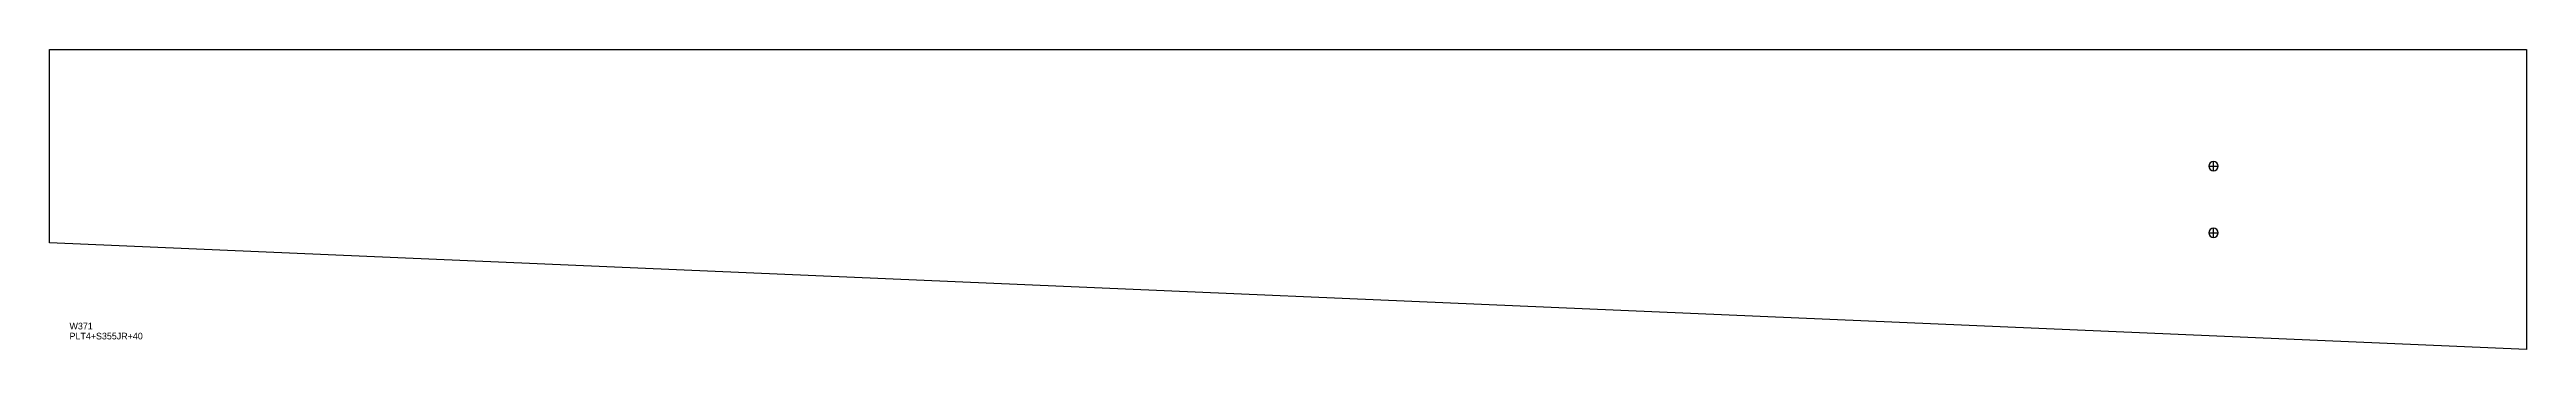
# Model space of a CAD drawing. Extents: x 0 to 3720, y 0 to 450.
import ezdxf

# ---------------------------------------------------------------- set-up
doc = ezdxf.new("R2010")
doc.units = 0
for name, color, linetype in [('14', 7, 'CONTINUOUS'), ('CUT', 7, 'CONTINUOUS'), ('SCRIBE', 3, 'CONTINUOUS'), ('TEXT', 7, 'CONTINUOUS')]:
    doc.layers.add(name, color=color, linetype=linetype)

msp = doc.modelspace()

# ---------------------------------------------------------------- linework, layer by layer
at = {"layer": '14', "color": 7, "linetype": 'CONTINUOUS'}
for p, q in [((3243, 275), (3257, 275)), ((3250, 268), (3250, 282)), ((3243, 175), (3257, 175)), ((3250, 168), (3250, 182))]:
    msp.add_line(p, q, dxfattribs=at)
for points in [[(3250, 282, 1), (3250, 268, 1)], [(3250, 182, 1), (3250, 168, 1)]]:
    msp.add_lwpolyline(points, format="xyb", close=True, dxfattribs=at)
at = {"layer": 'CUT', "color": 7, "linetype": 'CONTINUOUS'}
msp.add_lwpolyline([(0, 160), (0, 450), (3720, 450), (3720, 0)], close=True, dxfattribs=at)

# ---------------------------------------------------------------- texts
at = {"layer": 'SCRIBE', "color": 3}
msp.add_text('W371', height=10, dxfattribs=at).set_placement((30, 30))
at = {"layer": 'TEXT', "color": 7}
msp.add_text('PLT4+S355JR+40', height=10, dxfattribs=at).set_placement((30, 15))

doc.saveas('drawing.dxf')
